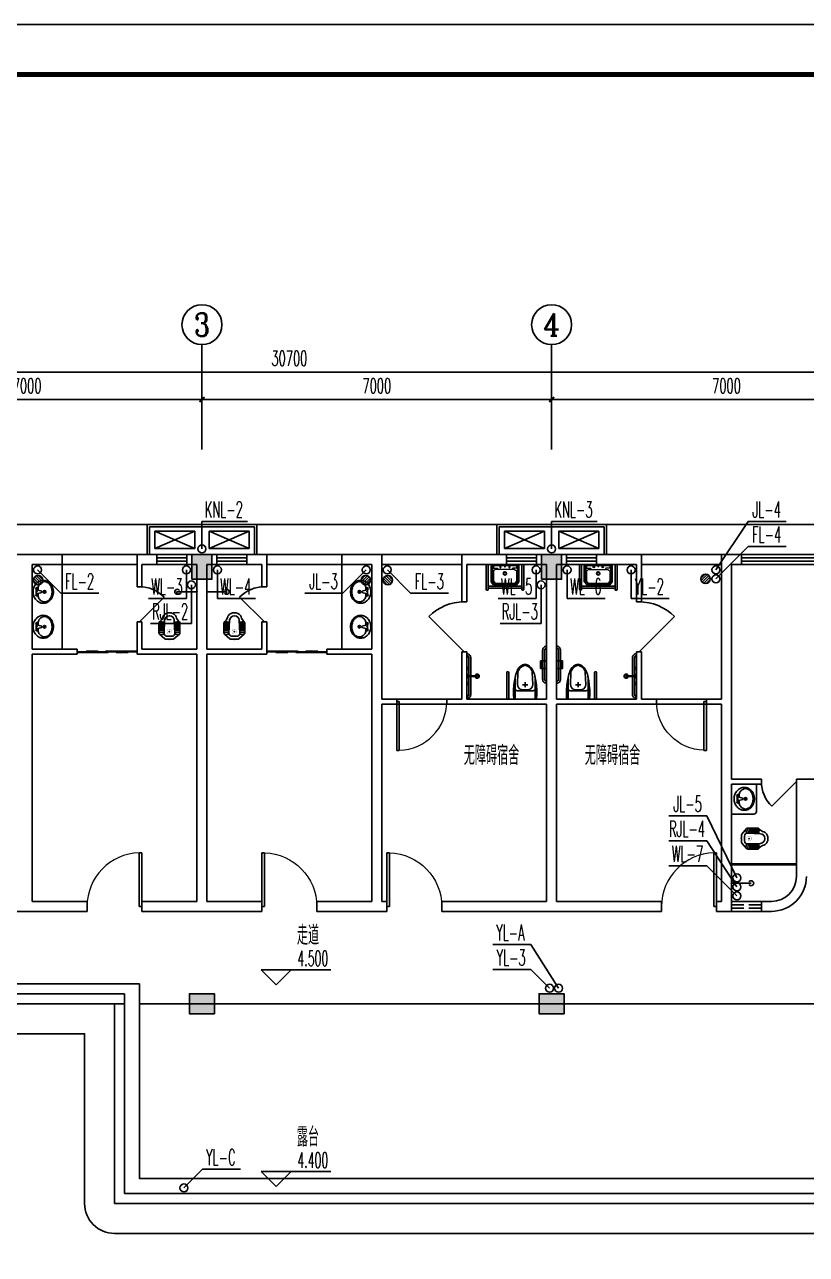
# Model space of a CAD drawing. Extents: x -1254782 to -617813, y -619975 to -323764.
# Drawn here: x -781892 to -766242, y -362259 to -337629 of the extents above; entities that cross this region are included whole.
import ezdxf
from ezdxf.enums import TextEntityAlignment as Align

# ---------------------------------------------------------------- set-up
doc = ezdxf.new("R2010")
doc.units = 0
doc.header["$LTSCALE"] = 1000
doc.header["$MEASUREMENT"] = 0
doc.linetypes.add('DASH', pattern=[0.35, 0.25, -0.1])
for name, color, linetype in [('0-家具', 45, 'Continuous'), ('4', 4, 'Continuous'), ('9', 9, 'Continuous'), ('AC', 252, 'Continuous'), ('AXIS', 3, 'Continuous'), ('AXIS_TEXT', 7, 'Continuous'), ('DIM_ELEV', 3, 'Continuous'), ('EQUIP_地漏', 7, 'Continuous'), ('K+T', 252, 'Continuous'), ('LATRINE', 6, 'Continuous'), ('LVTRY', 8, 'Continuous'), ('PUB_TITLE', 4, 'Continuous'), ('TWT_LEAD', 3, 'Continuous'), ('TWT_TEXT', 7, 'Continuous'), ('VPIPE-废水', 5, 'DASH'), ('VPIPE-污水', 5, 'DASH'), ('VPIPE-给水', 1, 'Continuous'), ('VPIPE-雨水', 222, 'DASH'), ('WALL', 7, 'Continuous'), ('WALL-MOVE', 6, 'Continuous'), ('WINDOW', 4, 'Continuous')]:
    doc.layers.add(name, color=color, linetype=linetype)
doc.styles.add('_TCH_AXIS', font='COMPLEX', dxfattribs={"bigfont": 'GBCBIG'})
doc.styles.add('_TCH_DIM', font='SIMPLEX.shx', dxfattribs={"width": 0.8, "bigfont": 'GBCBIG.shx'})
doc.styles.add('_TCH_DIM_T3', font='SIMPLEX.shx', dxfattribs={"width": 0.564706, "bigfont": 'GBCBIG.shx'})
doc.styles.add('COMPLEX', font='COMPLEX')
doc.styles.add('天正', font='SIMPLEX.shx', dxfattribs={"width": 0.7, "bigfont": 'HZTXT.shx'})
doc.dimstyles.new('_TCH_ARCH&&100', dxfattribs={"dimtxt": 297.5, "dimasz": 100, "dimexe": 250, "dimexo": 300, "dimgap": 126.25, "dimtad": 1, "dimdec": 0, "dimzin": 0, "dimdsep": 46, "dimtxsty": '_TCH_DIM_T3', "dimblk": 'ARCHTICK', "dimcen": 0.09, "dimclrt": 7, "dimazin": 2, "dimtfac": 1, "dimtdec": 0, "dimtix": 1, "dimtmove": 2, "dimatfit": 3, "dimfxl": 1, "dimtolj": 1, "dimtzin": 0, "dimarcsym": 0})

# ---------------------------------------------------------------- blocks, each defined once
blk = doc.blocks.new('$lvtry$00000168')
at = {"color": 0}
blk.add_line((0, 0), (0, -395), dxfattribs=at)
blk.add_arc((0, -395), 50, 121.0332, 58.9668, dxfattribs=at)
for p in [(0, 0), (0, -223)]:
    blk.add_point(p, dxfattribs=at)
blk = doc.blocks.new('$lvtry$00000203')
at = {"color": 0}
for p, q in [((-109, -134, 0), (-210, -128, 0)), ((-107, -166, 0), (-210, -166, 0)), ((-106, -197, 0), (-210, -197, 0)), ((-104, -227, 0), (-210, -227, 0)), ((-106, -103, 0), (-182, -88, 0)), ((-109, -124, 0), (-97, -382, 0)), ((48, -60, 0), (-48, -60, 0)), ((97, -382, 0), (109, -124, 0)), ((104, -227, 0), (210, -227, 0)), ((106, -103, 0), (182, -88, 0)), ((106, -197, 0), (210, -197, 0)), ((107, -166, 0), (210, -166, 0)), ((109, -134, 0), (210, -128, 0)), ((-103, -258, 0), (-210, -258, 0)), ((-101, -289, 0), (-210, -289, 0)), ((-100, -320, 0), (-210, -320, 0)), ((-191, -354, 0), (-99, -345, 0)), ((-4, -470, 0), (4, -470, 0)), ((191, -354, 0), (99, -345, 0)), ((100, -320, 0), (210, -320, 0)), ((101, -289, 0), (210, -289, 0)), ((103, -258, 0), (210, -258, 0))]:
    blk.add_line(p, q, dxfattribs=at)
at = {"color": 0, "elevation": 0}
blk.add_lwpolyline([(184, -360, 0.139709), (135, -448, -0.12003), (120, -477, -0.218108), (4, -530), (-4, -530, -0.218108), (-120, -477, -0.12003), (-135, -448, 0.139709), (-184, -360, 0.046574), (-191, -354, -0.248797), (-210, -318), (-210, -128, -0.218491), (-198, -101), (-90, -9, -0.179479), (-67, 0), (67, 0, -0.179479), (90, -9), (198, -101, -0.218491), (210, -128), (210, -318, -0.248797), (191, -354, 0.046574)], format="xyb", close=True, dxfattribs=at)
at = {"color": 0, "const_width": 3, "elevation": 0}
blk.add_lwpolyline([(49, -153, 1), (-49, -153, 1)], format="xyb", close=True, dxfattribs=at)
at = {"color": 0}
for centre, radius, start, end in [((-48, -121, 0), 61, 90, 182.693), ((48, -121, 0), 61, 357.307, 90), ((-4, -377, 0), 92.8, 182.693, 270), ((4, -377, 0), 92.8, 270, 357.307)]:
    blk.add_arc(centre, radius, start, end, dxfattribs=at)
for p in [(0, 0), (0, -153, 0)]:
    blk.add_point(p, dxfattribs=at)
blk = doc.blocks.new('$lvtry$00000179')
at = {"color": 0, "linetype": 'ByBlock'}
for p, q in [((-32, -102), (-92, -102)), ((-13, -178), (-40, -70)), ((35, -64), (-35, -64)), ((13, -178), (-13, -178)), ((40, -70), (13, -178)), ((92, -102), (32, -102))]:
    blk.add_line(p, q, dxfattribs=at)
blk.add_lwpolyline([(0, -406, 0.088425), (89, -391, 0.093738), (162, -347, 0.102376), (212, -280, 0.10945), (229, -203, 0.109452), (212, -127, 0.102376), (162, -60, 0.093738), (89, -16, 0.088423), (0, 0, 0.088427), (-89, -16, 0.093738), (-162, -60, 0.102376), (-212, -127, 0.109452), (-229, -203, 0.109451), (-212, -280, 0.102376), (-162, -347, 0.093738), (-89, -391, 0.088425)], format="xyb", close=True, dxfattribs=at)
for centre, radius in [((-64, -76), 20.4), ((-64, -76), 15.4), ((0, -229), 25.4), ((63, -76), 20.4), ((63, -76), 15.4)]:
    blk.add_circle(centre, radius, dxfattribs=at)
for centre, radius, start, end in [((-88, -229), 116, 151.0888, 180), ((-88, -229), 116, 180, 208.9112), ((-45, -252), 164, 126.8699, 151.0888), ((-18, -288), 210, 123.9045, 126.8699), ((-92, -178), 76.2, 90, 123.9045), ((-35, -68), 5, 90, 194.0362), ((35, -68), 5, 345.9638, 90), ((92, -178), 76.2, 57.7402, 90), ((45, -252), 164, 28.9112, 57.7402), ((88, -229), 116, 0, 28.9112), ((88, -229), 116, 331.0888, 0), ((-45, -205), 164, 208.9112, 233.1301), ((-18, -169), 210, 233.1301, 252.7421), ((0, -111), 270, 252.7421, 270), ((0, -111), 270, 270, 287.2579), ((18, -169), 210, 287.2579, 306.8699), ((45, -205), 164, 306.8699, 331.0888)]:
    blk.add_arc(centre, radius, start, end, dxfattribs=at)
at = {"color": 0}
for p in [(0, -76), (0, -229)]:
    blk.add_point(p, dxfattribs=at)
blk = doc.blocks.new('A$C545B6328')
at = {"layer": 'AC'}
for p, q in [((400, 450), (-400, 450)), ((-400, 450), (-400, 100)), ((400, 450), (-400, 100)), ((400, 100), (-400, 450)), ((400, 100), (400, 450)), ((400, 100), (-400, 100))]:
    blk.add_line(p, q, dxfattribs=at)
blk = doc.blocks.new('asgvava')
at = {"layer": 'LATRINE'}
for points in [[(-359868, 72627), (-359868, 72027), (-357668, 72027), (-357668, 72627)], [(-359818, 72627), (-359818, 72077), (-357718, 72077), (-357718, 72627)]]:
    blk.add_lwpolyline(points, dxfattribs=at)
at = {"xscale": -1, "rotation": 180}
blk.add_blockref('A$C545B6328', (-359312, 72610), dxfattribs=at)
at = {"rotation": 180}
blk.add_blockref('A$C545B6328', (-358224, 72610), dxfattribs=at)
blk = doc.blocks.new('A$C66D56BDA')
at = {"layer": '9'}
for points in [[(0, 100), (400, 100), (400, 600), (0, 600)], [(3300, 600), (3000, 600), (3000, 100), (3300, 100)], [(6400, 100), (6800, 100), (6800, 600), (6400, 600)], [(13400, 100), (13800, 100), (13800, 600), (13400, 600)], [(20400, 100), (20800, 100), (20800, 600), (20400, 600)], [(27400, 100), (27800, 100), (27800, 600), (27400, 600)], [(30300, 100), (30700, 100), (30700, 600), (30300, 600)], [(3300, -5500), (3000, -5500), (3000, -6000), (3300, -6000)], [(27850, -6000), (27850, -5700), (27350, -5700), (27350, -6000)], [(30700, -6000), (30700, -5700), (30200, -5700), (30200, -6000)], [(27850, -8400), (27850, -8050), (27350, -8050), (27350, -8400)], [(30700, -8400), (30700, -8050), (30200, -8050), (30200, -8400)], [(6850, -8600), (6850, -8200), (6350, -8200), (6350, -8600)], [(13850, -8600), (13850, -8200), (13350, -8200), (13350, -8600)], [(20850, -8600), (20850, -8200), (20350, -8200), (20350, -8600)]]:
    blk.add_hatch(color=256, dxfattribs=at).paths.add_polyline_path(points)
h = blk.add_hatch(color=256, dxfattribs=at)
edge = h.paths.add_edge_path()
edge.add_line((125, -6000), (448, -6000))
edge.add_line((448, -6000), (448, -5100))
edge.add_line((448, -5100), (0, -5100))
edge.add_arc((3300, -5100), 3300, 180, 195.8266)
at = {"layer": 'WALL'}
for points in [[(0, 100), (400, 100), (400, 600), (0, 600)], [(3300, 600), (3000, 600), (3000, 100), (3300, 100)], [(6400, 100), (6800, 100), (6800, 600), (6400, 600)], [(13400, 100), (13800, 100), (13800, 600), (13400, 600)], [(20400, 100), (20800, 100), (20800, 600), (20400, 600)], [(27400, 100), (27800, 100), (27800, 600), (27400, 600)], [(30300, 100), (30700, 100), (30700, 600), (30300, 600)], [(3300, -5500), (3000, -5500), (3000, -6000), (3300, -6000)], [(27850, -6000), (27850, -5700), (27350, -5700), (27350, -6000)], [(30700, -6000), (30700, -5700), (30200, -5700), (30200, -6000)], [(27850, -8400), (27850, -8050), (27350, -8050), (27350, -8400)], [(30700, -8400), (30700, -8050), (30200, -8050), (30200, -8400)], [(6850, -8600), (6850, -8200), (6350, -8200), (6350, -8600)], [(13850, -8600), (13850, -8200), (13350, -8200), (13350, -8600)], [(20850, -8600), (20850, -8200), (20350, -8200), (20350, -8600)]]:
    blk.add_lwpolyline(points, close=True, dxfattribs=at)
blk.add_lwpolyline([(125, -6000), (448, -6000), (448, -5100), (0, -5100, 0.069167), (125, -6000, -0.123047)], format="xyb", dxfattribs=at)
blk = doc.blocks.new('7GGT')
at = {"layer": '9'}
for p, q in [((1704780, 1352574), (1704780, 1353034)), ((1704786, 1353004), (1705175, 1353004)), ((1704950, 1352652), (1704950, 1352962)), ((1705073, 1352955), (1705316, 1352947)), ((1705395, 1353134), (1705545, 1353134)), ((1705395, 1353134), (1705545, 1353134)), ((1704970, 1352752), (1704970, 1352855)), ((1704970, 1352804), (1704970, 1352804)), ((1705070, 1352804), (1705020, 1352804)), ((1705070, 1352752), (1705070, 1352855)), ((1705070, 1352804), (1705120, 1352804)), ((1704780, 1352604), (1705180, 1352604)), ((1705310, 1352474), (1704780, 1352474)), ((1705310, 1352434), (1704780, 1352434)), ((1705073, 1352652), (1705316, 1352660))]:
    blk.add_line(p, q, dxfattribs=at)
for points in [[(1705840, 1353234), (1705840, 1353234, -0.414214), (1705760, 1353154), (1705180, 1353154, -0.414214), (1705100, 1353234), (1705100, 1353234)], [(1705800, 1353234), (1705800, 1353234, -0.414214), (1705760, 1353194), (1705180, 1353194, -0.414214), (1705140, 1353234), (1705140, 1353234)]]:
    blk.add_lwpolyline(points, format="xyb", dxfattribs=at)
blk.add_lwpolyline([(1705395, 1353234), (1705545, 1353234), (1705545, 1353114), (1705395, 1353114)], close=True, dxfattribs=at)
for points in [[(1704780, 1353034, 0), (1704873, 1353037, 0), (1704965, 1353035, 0), (1705058, 1353028, 0), (1705150, 1353016, 0), (1705241, 1352998, 0)], [(1704970, 1353004, 0), (1704963, 1352996, 0), (1704957, 1352987, 0), (1704953, 1352976, 0), (1704950, 1352966, 0), (1704950, 1352955, 0)], [(1705073, 1352955, 0), (1705041, 1352951, 0), (1705013, 1352938, 0), (1704990, 1352915, 0), (1704975, 1352887, 0), (1704970, 1352855, 0)], [(1705339, 1352966, 0), (1705309, 1352979, 0), (1705278, 1352990, 0), (1705246, 1352997, 0), (1705213, 1353002, 0), (1705180, 1353004, 0)], [(1705357, 1352937, 0), (1705349, 1352941, 0), (1705341, 1352943, 0), (1705333, 1352945, 0), (1705324, 1352947, 0), (1705316, 1352947, 0)], [(1705478, 1352804, 0), (1705466, 1352847, 0), (1705445, 1352886, 0), (1705416, 1352920, 0), (1705380, 1352947, 0), (1705339, 1352966, 0)], [(1705459, 1352800, 0), (1705450, 1352834, 0), (1705434, 1352866, 0), (1705413, 1352895, 0), (1705387, 1352919, 0), (1705357, 1352937, 0)], [(1705073, 1352652, 0), (1705041, 1352656, 0), (1705013, 1352670, 0), (1704990, 1352692, 0), (1704975, 1352721, 0), (1704970, 1352752, 0)], [(1705478, 1352804, 0), (1705466, 1352760, 0), (1705445, 1352721, 0), (1705416, 1352687, 0), (1705380, 1352660, 0), (1705339, 1352641, 0)], [(1705459, 1352807, 0), (1705450, 1352773, 0), (1705434, 1352741, 0), (1705413, 1352712, 0), (1705387, 1352688, 0), (1705357, 1352670, 0)], [(1705241, 1352609, 0), (1705150, 1352591, 0), (1705058, 1352579, 0), (1704965, 1352572, 0), (1704873, 1352570, 0), (1704780, 1352574, 0)], [(1704950, 1352652, 0), (1704950, 1352641, 0), (1704953, 1352631, 0), (1704957, 1352621, 0), (1704963, 1352611, 0), (1704970, 1352604, 0)], [(1705180, 1352604, 0), (1705213, 1352605, 0), (1705246, 1352610, 0), (1705278, 1352617, 0), (1705309, 1352628, 0), (1705339, 1352641, 0)], [(1705316, 1352660, 0), (1705324, 1352660, 0), (1705333, 1352662, 0), (1705341, 1352664, 0), (1705349, 1352666, 0), (1705357, 1352670, 0)]]:
    blk.add_polyline3d(points, dxfattribs=at)
blk.add_arc((1705310, 1352454), 20, 270, 90, dxfattribs=at)
blk = doc.blocks.new('lingyu')
at = {"layer": '9'}
for p, q in [((407379, 512419), (407587, 512419)), ((407379, 512409), (407587, 512409))]:
    blk.add_line(p, q, dxfattribs=at)
for points in [[(407399, 512449), (407379, 512449), (407379, 512434), (407399, 512434)], [(407399, 512379), (407379, 512379), (407379, 512394), (407399, 512394)]]:
    blk.add_lwpolyline(points, close=True, dxfattribs=at)
for radius, start, end in [(40.6, 187.6438, 173.4806), (28.6, 190.8889, 170.7207)]:
    blk.add_arc((407589, 512415), radius, start, end, dxfattribs=at)
blk = doc.blocks.new('A$C92aa8c3f')
at = {"layer": '9'}
for p, q in [((40, 620), (0, 620)), ((40, 580), (0, 580)), ((40, 320), (0, 320)), ((40, 280), (0, 280))]:
    blk.add_line(p, q, dxfattribs=at)
for points in [[(0, 900), (0, 900, -0.414214), (80, 820), (80, 80, -0.414214), (0, 0), (0, 0)], [(0, 860), (0, 860, -0.414214), (40, 820), (40, 80, -0.414214), (0, 40), (0, 40)]]:
    blk.add_lwpolyline(points, format="xyb", dxfattribs=at)
blk.add_blockref('lingyu', (-407379, -511964), dxfattribs=at)
blk = doc.blocks.new('A$C55FC31F4')
at = {"layer": '9'}
for p, q in [((0, 20), (0, 520)), ((40, 20), (40, 520)), ((123, 494), (625, 494)), ((123, 170), (123, 494)), ((374, 494), (284, 494)), ((284, 494), (464, 494)), ((625, 170), (625, 494)), ((710, 20), (710, 520)), ((750, 20), (750, 520)), ((40, 80), (710, 80)), ((40, 40), (710, 40)), ((153, 139), (123, 170)), ((596, 139), (153, 139)), ((596, 139), (625, 170))]:
    blk.add_line(p, q, dxfattribs=at)
at = {"layer": '9', "lineweight": 13}
for p, q in [((142, 494), (142, 441)), ((606, 494), (606, 441)), ((95, 397), (123, 397)), ((97, 469), (123, 469)), ((142, 441), (220, 441)), ((184, 420), (142, 393)), ((142, 393), (142, 185)), ((184, 420), (564, 420)), ((225, 436), (225, 420)), ((522, 436), (522, 420)), ((606, 441), (527, 441)), ((566, 419), (606, 393)), ((606, 393), (606, 185)), ((653, 469), (627, 469)), ((655, 397), (627, 397)), ((142, 185), (184, 139)), ((606, 185), (565, 139))]:
    blk.add_line(p, q, dxfattribs=at)
at = {"layer": '9'}
for points in [[(94, 520), (94, 170)], [(94, 520), (654, 520)], [(654, 520), (654, 170)], [(94, 170), (144, 110)], [(144, 110), (604, 110)], [(654, 170), (604, 110)]]:
    blk.add_lwpolyline(points, dxfattribs=at)
at = {"layer": '9', "lineweight": 13}
for centre, radius in [((285, 464), 15), ((375, 338), 24.9), ((375, 476), 8), ((465, 466), 15)]:
    blk.add_circle(centre, radius, dxfattribs=at)
at = {"layer": '9'}
blk.add_circle((375, 338), 33.1, dxfattribs=at)
at = {"layer": '9', "lineweight": 13}
for centre, start, end in [((220, 436), 0, 90), ((527, 436), 90, 180), ((564, 415), 57.2444, 90)]:
    blk.add_arc(centre, 5, start, end, dxfattribs=at)
at = {"layer": '9'}
for centre, start, end in [((20, 20), 180.1871, 0.1871), ((730, 20), 179.8129, 359.8129)]:
    blk.add_arc(centre, 20, start, end, dxfattribs=at)
blk = doc.blocks.new('$WINLIB2D$00000001')
at = {"color": 0}
for points in [[(-0.5, 0.5), (-0.5, -0.5)], [(-0.5, 0.5), (0.5, 0.5)], [(0.5, -0.5), (0.5, 0.5)], [(0.5, 0.1667), (-0.5, 0.1667)], [(0.5, -0.1667), (-0.5, -0.1667)], [(-0.5, -0.5), (0.5, -0.5)]]:
    blk.add_lwpolyline(points, dxfattribs=at)
blk = doc.blocks.new('$DorLib2D$00000001')
for p, q in [((0.45, 0.975), (0.5, 0.975)), ((0.45, 0), (0.45, 0.975)), ((0.5, 0), (0.5, 0.975)), ((0.5, 0), (0.45, 0))]:
    blk.add_line(p, q)
at = {"lineweight": 13}
blk.add_arc((0.475, 0), 0.975, 91.4693, 180, dxfattribs=at)
blk = doc.blocks.new('$DorLib2D$00000114')
at = {"color": 0}
blk.add_line((0.5, 0), (-0.207, 0.707), dxfattribs=at)
blk.add_arc((0.5, 0), 1, 135, 180, dxfattribs=at)
blk = doc.blocks.new('$DorLib2D$00000131')
at = {"color": 0, "linetype": 'Continuous'}
for p, q in [((-0.5, 0.125), (-0.5, 0)), ((0.019, 0.125), (-0.5, 0.125)), ((-0.5, 0), (0.019, 0)), ((-0.024, 0), (0.5, 0)), ((-0.024, -0.125), (-0.024, 0)), ((0.019, 0), (0.019, 0.125)), ((0.15, 0.125), (0.232, 0.197)), ((0.35, 0.125), (0.15, 0.125)), ((0.232, 0.197), (0.232, 0.125)), ((0.5, 0), (0.5, -0.125)), ((-0.35, -0.125), (-0.15, -0.125)), ((-0.232, -0.197), (-0.232, -0.125)), ((-0.15, -0.125), (-0.232, -0.197)), ((0.5, -0.125), (-0.024, -0.125))]:
    blk.add_line(p, q, dxfattribs=at)
blk = doc.blocks.new('_ArchTick')
at = {"color": 0, "linetype": 'ByBlock', "const_width": 0.4}
blk.add_lwpolyline([(-0.5, -0.5), (0.5, 0.5)], dxfattribs=at)
blk = doc.blocks.new('*D209')
at = {"layer": 'AXIS', "color": 0, "lineweight": -2, "transparency": 16777216}
for p, q in [((4000, 20400), (4000, 21900)), ((34700, 20400), (34700, 21900)), ((4000, 21650), (34700, 21650))]:
    blk.add_line(p, q, dxfattribs=at)
at = {"layer": 'Defpoints', "color": 0, "transparency": 16777216}
for p in [(34700, 21650), (4000, 20100), (34700, 20100)]:
    blk.add_point(p, dxfattribs=at)
at = {"layer": 'AXIS', "color": 0, "lineweight": -2, "transparency": 16777216, "xscale": 100, "yscale": 100, "zscale": 100, "rotation": 180}
blk.add_blockref('_ArchTick', (4000, 21650), dxfattribs=at)
at = {"layer": 'AXIS', "color": 0, "lineweight": -2, "transparency": 16777216, "xscale": 100, "yscale": 100, "zscale": 100}
blk.add_blockref('_ArchTick', (34700, 21650), dxfattribs=at)
at = {"layer": 'AXIS', "color": 7, "transparency": 16777216, "insert": (19350, 21925), "char_height": 297.5, "attachment_point": 5, "style": '_TCH_DIM_T3'}
blk.add_mtext('\\A1;30700', dxfattribs=at)
blk = doc.blocks.new('*D211')
at = {"layer": 'AXIS', "color": 0, "lineweight": -2, "transparency": 16777216}
for p, q in [((10600, 20400), (10600, 21350)), ((17600, 20400), (17600, 21350)), ((10600, 21100), (17600, 21100))]:
    blk.add_line(p, q, dxfattribs=at)
at = {"layer": 'Defpoints', "color": 0, "transparency": 16777216}
for p in [(17600, 21100), (10600, 20100), (17600, 20100)]:
    blk.add_point(p, dxfattribs=at)
at = {"layer": 'AXIS', "color": 0, "lineweight": -2, "transparency": 16777216, "xscale": 100, "yscale": 100, "zscale": 100, "rotation": 180}
blk.add_blockref('_ArchTick', (10600, 21100), dxfattribs=at)
at = {"layer": 'AXIS', "color": 0, "lineweight": -2, "transparency": 16777216, "xscale": 100, "yscale": 100, "zscale": 100}
blk.add_blockref('_ArchTick', (17600, 21100), dxfattribs=at)
at = {"layer": 'AXIS', "color": 7, "transparency": 16777216, "insert": (14100, 21375), "char_height": 297.5, "attachment_point": 5, "style": '_TCH_DIM_T3'}
blk.add_mtext('\\A1;7000', dxfattribs=at)
blk = doc.blocks.new('*D212')
at = {"layer": 'AXIS', "color": 0, "lineweight": -2, "transparency": 16777216}
for p, q in [((17600, 20400), (17600, 21350)), ((24600, 20400), (24600, 21350)), ((17600, 21100), (24600, 21100))]:
    blk.add_line(p, q, dxfattribs=at)
at = {"layer": 'Defpoints', "color": 0, "transparency": 16777216}
for p in [(24600, 21100), (17600, 20100), (24600, 20100)]:
    blk.add_point(p, dxfattribs=at)
at = {"layer": 'AXIS', "color": 0, "lineweight": -2, "transparency": 16777216, "xscale": 100, "yscale": 100, "zscale": 100, "rotation": 180}
blk.add_blockref('_ArchTick', (17600, 21100), dxfattribs=at)
at = {"layer": 'AXIS', "color": 0, "lineweight": -2, "transparency": 16777216, "xscale": 100, "yscale": 100, "zscale": 100}
blk.add_blockref('_ArchTick', (24600, 21100), dxfattribs=at)
at = {"layer": 'AXIS', "color": 7, "transparency": 16777216, "insert": (21100, 21375), "char_height": 297.5, "attachment_point": 5, "style": '_TCH_DIM_T3'}
blk.add_mtext('\\A1;7000', dxfattribs=at)
blk = doc.blocks.new('*D213')
at = {"layer": 'AXIS', "color": 0, "lineweight": -2, "transparency": 16777216}
for p, q in [((24600, 20400), (24600, 21350)), ((31600, 20400), (31600, 21350)), ((24600, 21100), (31600, 21100))]:
    blk.add_line(p, q, dxfattribs=at)
at = {"layer": 'Defpoints', "color": 0, "transparency": 16777216}
for p in [(31600, 21100), (24600, 20100), (31600, 20100)]:
    blk.add_point(p, dxfattribs=at)
at = {"layer": 'AXIS', "color": 0, "lineweight": -2, "transparency": 16777216, "xscale": 100, "yscale": 100, "zscale": 100, "rotation": 180}
blk.add_blockref('_ArchTick', (24600, 21100), dxfattribs=at)
at = {"layer": 'AXIS', "color": 0, "lineweight": -2, "transparency": 16777216, "xscale": 100, "yscale": 100, "zscale": 100}
blk.add_blockref('_ArchTick', (31600, 21100), dxfattribs=at)
at = {"layer": 'AXIS', "color": 7, "transparency": 16777216, "insert": (28100, 21375), "char_height": 297.5, "attachment_point": 5, "style": '_TCH_DIM_T3'}
blk.add_mtext('\\A1;7000', dxfattribs=at)
blk = doc.blocks.new('_AXISO')
blk.add_circle((0, 0), 0.5)
at = {"layer": 'AXIS_TEXT', "style": 'COMPLEX', "width": 1.041667}
blk.add_attdef('A', text='', height=0.56, dxfattribs=at).set_placement((-0.25, -0.28), (0.25, -0.28), align=Align.FIT)
blk = doc.blocks.new('$TwtSys$00000141')
for p, q in [((-94, 8), (-10, 92)), ((-94, 8), (-10, 92)), ((-87, -35), (35, 87)), ((-87, -35), (35, 87)), ((-66, -66), (66, 66)), ((-66, -66), (66, 66)), ((-32, -87), (88, 33)), ((-32, -87), (88, 33)), ((11, -92), (92, -11)), ((11, -92), (92, -11))]:
    blk.add_line(p, q)
blk.add_circle((0, 0), 94)
blk.add_circle((0, 0), 94)
blk = doc.blocks.new('A$C1E2347B9')
for p, q in [((21500, 15100), (22500, 15100)), ((26700, 15100), (27700, 15100)), ((21500, 15000), (22500, 15000)), ((26700, 15000), (27700, 15000)), ((16050, 9000), (16050, 9200))]:
    blk.add_line(p, q)
at = {"layer": '4'}
blk.add_line((31350, 9000), (16350, 9000), dxfattribs=at)
blk.add_lwpolyline([(4000, 18600), (34700, 18600, -0.4142136), (35300, 18000), (35300, 5000, -0.4142136), (34700, 4400), (15850, 4400, -0.4142136), (15250, 5000), (15250, 8400), (7300, 8400, -0.4142135), (3400, 12300), (3400, 18000, -0.4142136)], format="xyb", close=True, dxfattribs=at)
for points in [[(16050, 9000), (7300, 9000, -0.4142136), (4000, 12300, 9.0321414)], [(16050, 9200), (7300, 9200, -0.4142136), (4200, 12300, -0.4142136)]]:
    blk.add_lwpolyline(points, format="xyb", dxfattribs=at)
at = {"layer": '9'}
blk.add_line((16350, 9000), (16350, 9400), dxfattribs=at)
blk.add_lwpolyline([(16350, 9400), (7300, 9400, -0.4142136), (4400, 12300, -0.4142136)], format="xyb", dxfattribs=at)
blk.add_lwpolyline([(16350, 9000), (16350, 5500), (34200, 5500), (34200, 7600)], dxfattribs=at)
at = {"layer": 'AXIS'}
for p, q in [((17600, 20100), (17600, 22200)), ((24600, 20100), (24600, 22200))]:
    blk.add_line(p, q, dxfattribs=at)
at = {"layer": 'DIM_ELEV'}
for p, q in [((19088, 9379.3), (18788, 9679.3)), ((18788, 9679.3), (20180.4, 9679.3)), ((19088, 9379.3), (19388, 9679.3)), ((19088, 5339.2), (18788, 5639.2)), ((18788, 5639.2), (20180.4, 5639.2)), ((19088, 5339.2), (19388, 5639.2))]:
    blk.add_line(p, q, dxfattribs=at)
at = {"layer": 'K+T'}
for p, q in [((28200, 11800), (29500, 11800)), ((28200, 11780), (29500, 11780))]:
    blk.add_line(p, q, dxfattribs=at)
at = {"layer": 'LVTRY'}
for p, q in [((14800, 16100), (14800, 17800)), ((20400, 16100), (20400, 17800))]:
    blk.add_line(p, q, dxfattribs=at)
blk.add_lwpolyline([(28200, 13400), (28200, 12800), (28650, 12800, 0.4142136), (28700, 12850), (28700, 13400)], format="xyb", dxfattribs=at)
at = {"layer": 'WALL'}
for p, q in [((13400, 18000), (14100, 18000)), ((14800, 18000), (14100, 18000)), ((14800, 18000), (16300, 18000)), ((14800, 17800), (14800, 18000)), ((16700, 18000), (16300, 18000)), ((16300, 18000), (16300, 17350)), ((16700, 17800), (16700, 18000)), ((17600, 18000), (17300, 18000)), ((17300, 18000), (17300, 17800)), ((17900, 18000), (17600, 18000)), ((17900, 17800), (17900, 18000)), ((18900, 18000), (18500, 18000)), ((18500, 18000), (18500, 17800)), ((18900, 18000), (20400, 18000)), ((18900, 17350), (18900, 18000)), ((20400, 18000), (21200, 18000)), ((20400, 18000), (20400, 17800)), ((21200, 18000), (22800, 18000)), ((21200, 16100), (21200, 18000)), ((23700, 18000), (22800, 18000)), ((22800, 18000), (22800, 17050)), ((23700, 17800), (23700, 18000)), ((24600, 18000), (24300, 18000)), ((24300, 18000), (24300, 17800)), ((24900, 18000), (24600, 18000)), ((24900, 17800), (24900, 18000)), ((26400, 18000), (25500, 18000)), ((25500, 18000), (25500, 17800)), ((28000, 18000), (26400, 18000)), ((26400, 17050), (26400, 18000)), ((28400, 18000), (28000, 18000)), ((28000, 15100), (28000, 18000)), ((28400, 17800), (28400, 18000)), ((14200, 16100), (14200, 17800)), ((14800, 17800), (14200, 17800)), ((14800, 17800), (16300, 17800)), ((16400, 17800), (16700, 17800)), ((16400, 17350), (16400, 17800)), ((17300, 17800), (17500, 17800)), ((17500, 16100), (17500, 17800)), ((17700, 17800), (17900, 17800)), ((17700, 16100), (17700, 17800)), ((18500, 17800), (18800, 17800)), ((18800, 17800), (18800, 17350)), ((20400, 17800), (18900, 17800)), ((20400, 17800), (21000, 17800)), ((21000, 16100), (21000, 17800)), ((21200, 17800), (22800, 17800)), ((22900, 17800), (23700, 17800)), ((22900, 17050), (22900, 17800)), ((24300, 17800), (24500, 17800)), ((24500, 15100), (24500, 17800)), ((24700, 17800), (24900, 17800)), ((24700, 15100), (24700, 17800)), ((25500, 17800), (26300, 17800)), ((26300, 17800), (26300, 17050)), ((28000, 17800), (26400, 17800)), ((28200, 17800), (28400, 17800)), ((28200, 15100), (28200, 17800)), ((16300, 17350), (16400, 17350)), ((18800, 17350), (18900, 17350)), ((22800, 17050), (22900, 17050)), ((26300, 17050), (26400, 17050)), ((16400, 16650), (16300, 16650)), ((16300, 16650), (16300, 16100)), ((16400, 16100), (16400, 16650)), ((18900, 16650), (18800, 16650)), ((18800, 16650), (18800, 16100)), ((18900, 16100), (18900, 16650)), ((15100, 16100), (14200, 16100)), ((15100, 16000), (15100, 16100)), ((16300, 16100), (16300, 16000)), ((17500, 16100), (16400, 16100)), ((17700, 16100), (18800, 16100)), ((18900, 16000), (18900, 16100)), ((21000, 16100), (20100, 16100)), ((20100, 16100), (20100, 16000)), ((21200, 15100), (21200, 16100)), ((22900, 16050), (22800, 16050)), ((22800, 16050), (22800, 15100)), ((22900, 15100), (22900, 16050)), ((26400, 16050), (26300, 16050)), ((26300, 16050), (26300, 15100)), ((26400, 15100), (26400, 16050)), ((14200, 16000), (15100, 16000)), ((14200, 11050), (14200, 16000)), ((16300, 16000), (16400, 16000)), ((17500, 16000), (16400, 16000)), ((17500, 11050), (17500, 16000)), ((17700, 16000), (18800, 16000)), ((17700, 11050), (17700, 16000)), ((18800, 16000), (18900, 16000)), ((20100, 16000), (21000, 16000)), ((21000, 15100), (21000, 16000)), ((21000, 11050), (21000, 15100)), ((21500, 15100), (21200, 15100)), ((21500, 15000), (21500, 15100)), ((22800, 15100), (22500, 15100)), ((22500, 15100), (22500, 15000)), ((24500, 15100), (22900, 15100)), ((24700, 15100), (26300, 15100)), ((26700, 15100), (26400, 15100)), ((26700, 15000), (26700, 15100)), ((28000, 15100), (27700, 15100)), ((27700, 15100), (27700, 15000)), ((28200, 13500), (28200, 15100)), ((21200, 11050), (21200, 15000)), ((21200, 15000), (21500, 15000)), ((22500, 15000), (22900, 15000)), ((24500, 15000), (22900, 15000)), ((24500, 11050), (24500, 15000)), ((24700, 15000), (26300, 15000)), ((24700, 11050), (24700, 15000)), ((26300, 15000), (26700, 15000)), ((27700, 15000), (28000, 15000)), ((28000, 13400), (28000, 15000)), ((28000, 11050), (28000, 13400)), ((28800, 13500), (28200, 13500)), ((28200, 13400), (28800, 13400)), ((28200, 11050), (28200, 13400)), ((28800, 13400), (28800, 13500)), ((29600, 13500), (29500, 13500)), ((29500, 13500), (29500, 13400)), ((29500, 13400), (29500, 11550)), ((29900, 13500), (29600, 13500)), ((12900, 10850), (14100, 10850)), ((14100, 10850), (15300, 10850)), ((15300, 11050), (14200, 11050)), ((15300, 10850), (15300, 11050)), ((17500, 11050), (16400, 11050)), ((16400, 11050), (16400, 10850)), ((16400, 10850), (17600, 10850)), ((17600, 10850), (18800, 10850)), ((18800, 11050), (17700, 11050)), ((18800, 10850), (18800, 11050)), ((21000, 11050), (19900, 11050)), ((19900, 11050), (19900, 10850)), ((19900, 10850), (21100, 10850)), ((21100, 10850), (21300, 10850)), ((21300, 11050), (21200, 11050)), ((21300, 10850), (21300, 11050)), ((24500, 11050), (22400, 11050)), ((22400, 11050), (22400, 10850)), ((22400, 10850), (24600, 10850)), ((24600, 10850), (26800, 10850)), ((26800, 11050), (24700, 11050)), ((26800, 10850), (26800, 11050)), ((28000, 11050), (27900, 11050)), ((27900, 11050), (27900, 10850)), ((27900, 10850), (28100, 10850)), ((28100, 10850), (29000, 10850)), ((28200, 11050), (29000, 11050))]:
    blk.add_line(p, q, dxfattribs=at)
for radius in [500, 700]:
    blk.add_arc((29000, 11550), radius, 270, 0, dxfattribs=at)
at = {"layer": 'WALL-MOVE'}
for points in [[(34700, 7600), (34700, 5000), (15850, 5000), (15850, 9000)], [(34500, 7600), (34500, 5200), (16050, 5200), (16050, 9000)]]:
    blk.add_lwpolyline(points, dxfattribs=at)
at = {"layer": 'WINDOW', "linetype": 'DASH'}
for p, q in [((28200, 11050, 900), (28200, 10850, 900)), ((28200, 10983.3, 900), (28800, 10983.3, 900)), ((28200, 10916.7, 900), (28800, 10916.7, 900)), ((28800, 11050, 900), (28800, 10850, 900))]:
    blk.add_line(p, q, dxfattribs=at)
at = {"xscale": -1, "rotation": 180}
for p in [(376368.3, 90626.8), (383368.3, 90626.8)]:
    blk.add_blockref('asgvava', p, dxfattribs=at)
for name, p in [('A$C66D56BDA', (4000, 17400)), ('A$C92aa8c3f', (22900, 15111))]:
    blk.add_blockref(name, p)
at = {"xscale": -1}
blk.add_blockref('A$C92aa8c3f', (26300, 15111), dxfattribs=at)
at = {"layer": '0-家具', "xscale": -1}
blk.add_blockref('A$C55FC31F4', (24040.6, 17280.2), dxfattribs=at)
at = {"layer": '0-家具'}
blk.add_blockref('A$C55FC31F4', (25159.4, 17280.2), dxfattribs=at)
at = {"layer": '0-家具', "xscale": -1, "rotation": 270}
blk.add_blockref('7GGT', (-1328733.6, -1689679.8), dxfattribs=at)
at = {"layer": '0-家具', "rotation": 90.00000000000003}
blk.add_blockref('7GGT', (1377933.6, -1689679.8), dxfattribs=at)
at = {"layer": 'AXIS'}
ref = blk.add_blockref('_AXISO', (17600, 22600), dxfattribs=dict(at, xscale=800, yscale=800, zscale=800))
ref.add_attrib('A', '3', dxfattribs={"layer": 'AXIS_TEXT', "height": 465.9, "style": '_TCH_AXIS'}).set_placement((17444.7, 22367), (17755.3, 22367), align=Align.FIT)
ref = blk.add_blockref('_AXISO', (24600, 22600), dxfattribs=dict(at, xscale=800, yscale=800, zscale=800))
ref.add_attrib('A', '4', dxfattribs={"layer": 'AXIS_TEXT', "height": 445.4, "style": '_TCH_AXIS'}).set_placement((24430.3, 22377.3), (24769.7, 22377.3), align=Align.FIT)
at = {"layer": 'K+T', "yscale": -1, "rotation": 270}
blk.add_blockref('$lvtry$00000168', (28200, 11414.1), dxfattribs=at)
at = {"layer": 'LVTRY', "xscale": -1}
for name, p, rotation in [('$lvtry$00000179', (14220, 17250), 90), ('$lvtry$00000168', (17500, 17250), 270), ('$lvtry$00000179', (14220, 16550), 90), ('$lvtry$00000203', (16950, 16300), 180), ('$lvtry$00000179', (28253, 13103.7), 90)]:
    blk.add_blockref(name, p, dxfattribs=dict(at, rotation=rotation))
at = {"layer": 'LVTRY'}
for name, p, rotation in [('$lvtry$00000168', (17700, 17250), 90.00000000000003), ('$lvtry$00000179', (20980, 17250), 270), ('$lvtry$00000203', (18250, 16300), 180), ('$lvtry$00000179', (20980, 16550), 270), ('$lvtry$00000203', (28400, 12308.8, 0), 89.99999999999999)]:
    blk.add_blockref(name, p, dxfattribs=dict(at, rotation=rotation))
at = {"layer": 'WINDOW'}
for name, p, xscale, yscale, zscale, rotation in [('$WINLIB2D$00000001', (17000, 17900), -600, -200, -600, 180), ('$WINLIB2D$00000001', (24000, 17900), -600, -200, -600, 180), ('$DorLib2D$00000114', (16350, 17000), -700, -700, -700, 90), ('$DorLib2D$00000114', (18850, 17000), -700, 700, -700, 90), ('$DorLib2D$00000114', (22850, 16550), -1000, 1000, -1000, 90), ('$DorLib2D$00000114', (26350, 16550), -1000, -1000, -1000, 90), ('$DorLib2D$00000131', (15700, 16050), -1200, 100, -1200, 180), ('$DorLib2D$00000001', (22000, 15050), 1000, 1000, 1000, 180), ('$DorLib2D$00000114', (29150, 13450), -700, 700, -700, 180), ('$DorLib2D$00000001', (15850, 10950), -1100, -1100, -1100, 180), ('$DorLib2D$00000001', (21850, 10950), 1100, -1100, 1100, 180)]:
    blk.add_blockref(name, p, dxfattribs=dict(at, xscale=xscale, yscale=yscale, zscale=zscale, rotation=rotation))
for name, p, xscale, yscale, zscale in [('$WINLIB2D$00000001', (18200, 17900), -600, 200, -600), ('$WINLIB2D$00000001', (25200, 17900), -600, 200, -600), ('$WINLIB2D$00000001', (29650, 17900), -2500, 200, -2500), ('$DorLib2D$00000131', (19500, 16050), -1200, -100, -1200), ('$DorLib2D$00000001', (27200, 15050), 1000, -1000, 1000), ('$DorLib2D$00000001', (19350, 10950), -1100, 1100, -1100), ('$DorLib2D$00000001', (27350, 10950), 1100, 1100, 1100)]:
    blk.add_blockref(name, p, dxfattribs=dict(at, xscale=xscale, yscale=yscale, zscale=zscale))
at = {"layer": 'DIM_ELEV', "color": 7, "style": '天正', "width": 0.525}
for s, p in [('4.500', (19512, 9755.3)), ('4.400', (19512, 5715.2))]:
    blk.add_text(s, height=304, dxfattribs=at).set_placement(p)
at = {"layer": 'TWT_TEXT', "style": '_TCH_DIM', "width": 0.8}
for s, p in [('无障碍宿舍', (22841.7, 13781.3)), ('无障碍宿舍', (25263.2, 13781.3)), ('走道', (19500.4, 10180.3)), ('露台', (19500.4, 6140.2))]:
    blk.add_text(s, height=385.82, dxfattribs=at).set_placement(p)
at = {"layer": 'AXIS'}
for p1, p2, distance, picture, middle in [((4000, 20100), (34700, 20100), 1550, '*D209', (19350, 21925)), ((10600, 20100), (17600, 20100), 1000, '*D211', (14100, 21375)), ((17600, 20100), (24600, 20100), 1000, '*D212', (21100, 21375)), ((24600, 20100), (31600, 20100), 1000, '*D213', (28100, 21375))]:
    dim = blk.add_aligned_dim(p1=p1, p2=p2, distance=distance, dimstyle='_TCH_ARCH&&100', dxfattribs=at)
    dim.commit()
    dim.dimension.update_dxf_attribs({"geometry": picture, "text_midpoint": middle})

msp = doc.modelspace()

# ---------------------------------------------------------------- linework, layer by layer
at = {"layer": 'PUB_TITLE'}
msp.add_lwpolyline([(-801068, -379628.7), (-741668, -379628.7), (-741668, -337628.7), (-801068, -337628.7)], close=True, dxfattribs=at)
at = {"layer": 'PUB_TITLE', "const_width": 100}
msp.add_lwpolyline([(-798568, -378628.7), (-742668, -378628.7), (-742668, -338628.7), (-798568, -338628.7)], close=True, dxfattribs=at)
at = {"layer": 'TWT_LEAD'}
for p, q in [((-778342.5, -348128.6), (-778342.5, -347579)), ((-778342.5, -347579), (-777431.6, -347579)), ((-771342.5, -348128.6), (-771342.5, -347579)), ((-771342.5, -347579), (-770431.6, -347579)), ((-768052.8, -348548.9), (-767406.4, -347579)), ((-767406.4, -347579), (-766645.5, -347579)), ((-768052.8, -348728.9), (-767406.4, -348079)), ((-767406.4, -348079), (-766645.5, -348079)), ((-781631.2, -348548.9), (-781164.8, -349018.8)), ((-778652.8, -348548.9), (-778652.8, -349122.7)), ((-778032.2, -348548.9), (-778032.2, -349122.7)), ((-775053.8, -348548.9), (-775520.2, -349018.8)), ((-774631.2, -348548.9), (-774164.8, -349018.8)), ((-771652.8, -348548.9), (-771652.8, -349122.7)), ((-771032.2, -348548.9), (-771032.2, -349122.7)), ((-769751.9, -348548.9), (-769751.9, -349122.7)), ((-778552.8, -348848.9), (-778552.8, -349622.7)), ((-771552.8, -348848.9), (-771552.8, -349622.7)), ((-781164.8, -349018.8), (-780403.9, -349018.8)), ((-778652.8, -349122.7), (-779413.7, -349122.7)), ((-778032.2, -349122.7), (-777271.2, -349122.7)), ((-775520.2, -349018.8), (-776281.1, -349018.8)), ((-774164.8, -349018.8), (-773403.9, -349018.8)), ((-771652.8, -349122.7), (-772413.7, -349122.7)), ((-771032.2, -349122.7), (-770271.2, -349122.7)), ((-769751.9, -349122.7), (-768990.9, -349122.7)), ((-778552.8, -349622.7), (-779373.7, -349622.7)), ((-771552.8, -349622.7), (-772373.7, -349622.7)), ((-768232.3, -353475), (-768993.2, -353475)), ((-767632.2, -354718.3), (-768232.3, -353475)), ((-768232.3, -353975), (-768993.2, -353975)), ((-767632.2, -354898.3), (-768232.3, -353975)), ((-768232.3, -354475), (-768993.2, -354475)), ((-767631.9, -355078), (-768232.3, -354475)), ((-771756.8, -356054.3), (-772517.8, -356054.3)), ((-771202.8, -356928.3), (-771756.8, -356054.3)), ((-771756.8, -356554.3), (-772517.8, -356554.3)), ((-771382.8, -356928.3), (-771756.8, -356554.3)), ((-778702.8, -360928.3), (-778328.7, -360554.3)), ((-778328.7, -360554.3), (-777567.8, -360554.3))]:
    msp.add_line(p, q, dxfattribs=at)
at = {"layer": 'VPIPE-废水', "linetype": 'Continuous'}
for centre in [(-781632.2, -348548.9), (-774632.2, -348548.9), (-768052.8, -348728.9)]:
    msp.add_circle(centre, 80, dxfattribs=at)
at = {"layer": 'VPIPE-污水', "linetype": 'Continuous'}
for centre in [(-778652.8, -348548.9), (-778032.2, -348548.9), (-771652.8, -348548.9), (-771032.2, -348548.9), (-767632.2, -355078.3)]:
    msp.add_circle(centre, 80, dxfattribs=at)
at = {"layer": 'VPIPE-给水', "linetype": 'Continuous'}
for centre in [(-775052.8, -348548.9), (-768052.8, -348548.9), (-778552.8, -348848.9), (-771552.8, -348848.9), (-767632.2, -354718.3), (-767632.2, -354898.3)]:
    msp.add_circle(centre, 80, dxfattribs=at)
at = {"layer": 'VPIPE-雨水', "linetype": 'Continuous'}
for centre in [(-778342.5, -348128.6), (-771342.5, -348128.6), (-769751.9, -348548.9), (-771382.8, -356928.3), (-771202.8, -356928.3), (-778702.8, -360928.3)]:
    msp.add_circle(centre, 80, dxfattribs=at)

# ---------------------------------------------------------------- block references
at = {"layer": '9'}
msp.add_blockref('A$C1E2347B9', (-795942.5, -366238.6), dxfattribs=at)
at = {"layer": 'EQUIP_地漏', "yscale": -1, "rotation": 180}
for p in [(-781621.2, -348754.1), (-774621.2, -348754.1)]:
    msp.add_blockref('$TwtSys$00000141', p, dxfattribs=at)
at = {"layer": 'EQUIP_地漏'}
for p in [(-775063.8, -348754.1), (-768260.8, -348728.9)]:
    msp.add_blockref('$TwtSys$00000141', p, dxfattribs=at)

# ---------------------------------------------------------------- texts
at = {"layer": 'TWT_LEAD', "color": 7, "style": '天正', "width": 0.525}
for s, p in [('KNL-2', (-778287, -347499)), ('KNL-3', (-771287, -347499)), ('JL-4', (-767321.9, -347499)), ('FL-4', (-767329.9, -347999)), ('FL-2', (-781084.3, -348938.8)), ('WL-3', (-779357.3, -349042.7)), ('WL-4', (-777979.7, -349042.7)), ('JL-3', (-776192.6, -348938.8)), ('FL-3', (-774084.3, -348938.8)), ('WL-5', (-772357.3, -349042.7)), ('WL-6', (-770971.7, -349042.7)), ('YL-2', (-769679.4, -349042.7)), ('RJL-2', (-779339.3, -349542.7)), ('RJL-3', (-772339.3, -349542.7)), ('JL-5', (-768904.7, -353395)), ('RJL-4', (-768992.7, -353895)), ('WL-7', (-768936.7, -354395)), ('YL-A', (-772453.3, -355974.3)), ('YL-3', (-772445.3, -356474.3)), ('YL-C', (-778260.3, -360474.3))]:
    msp.add_text(s, height=320, dxfattribs=at).set_placement(p)

doc.saveas('drawing.dxf')
